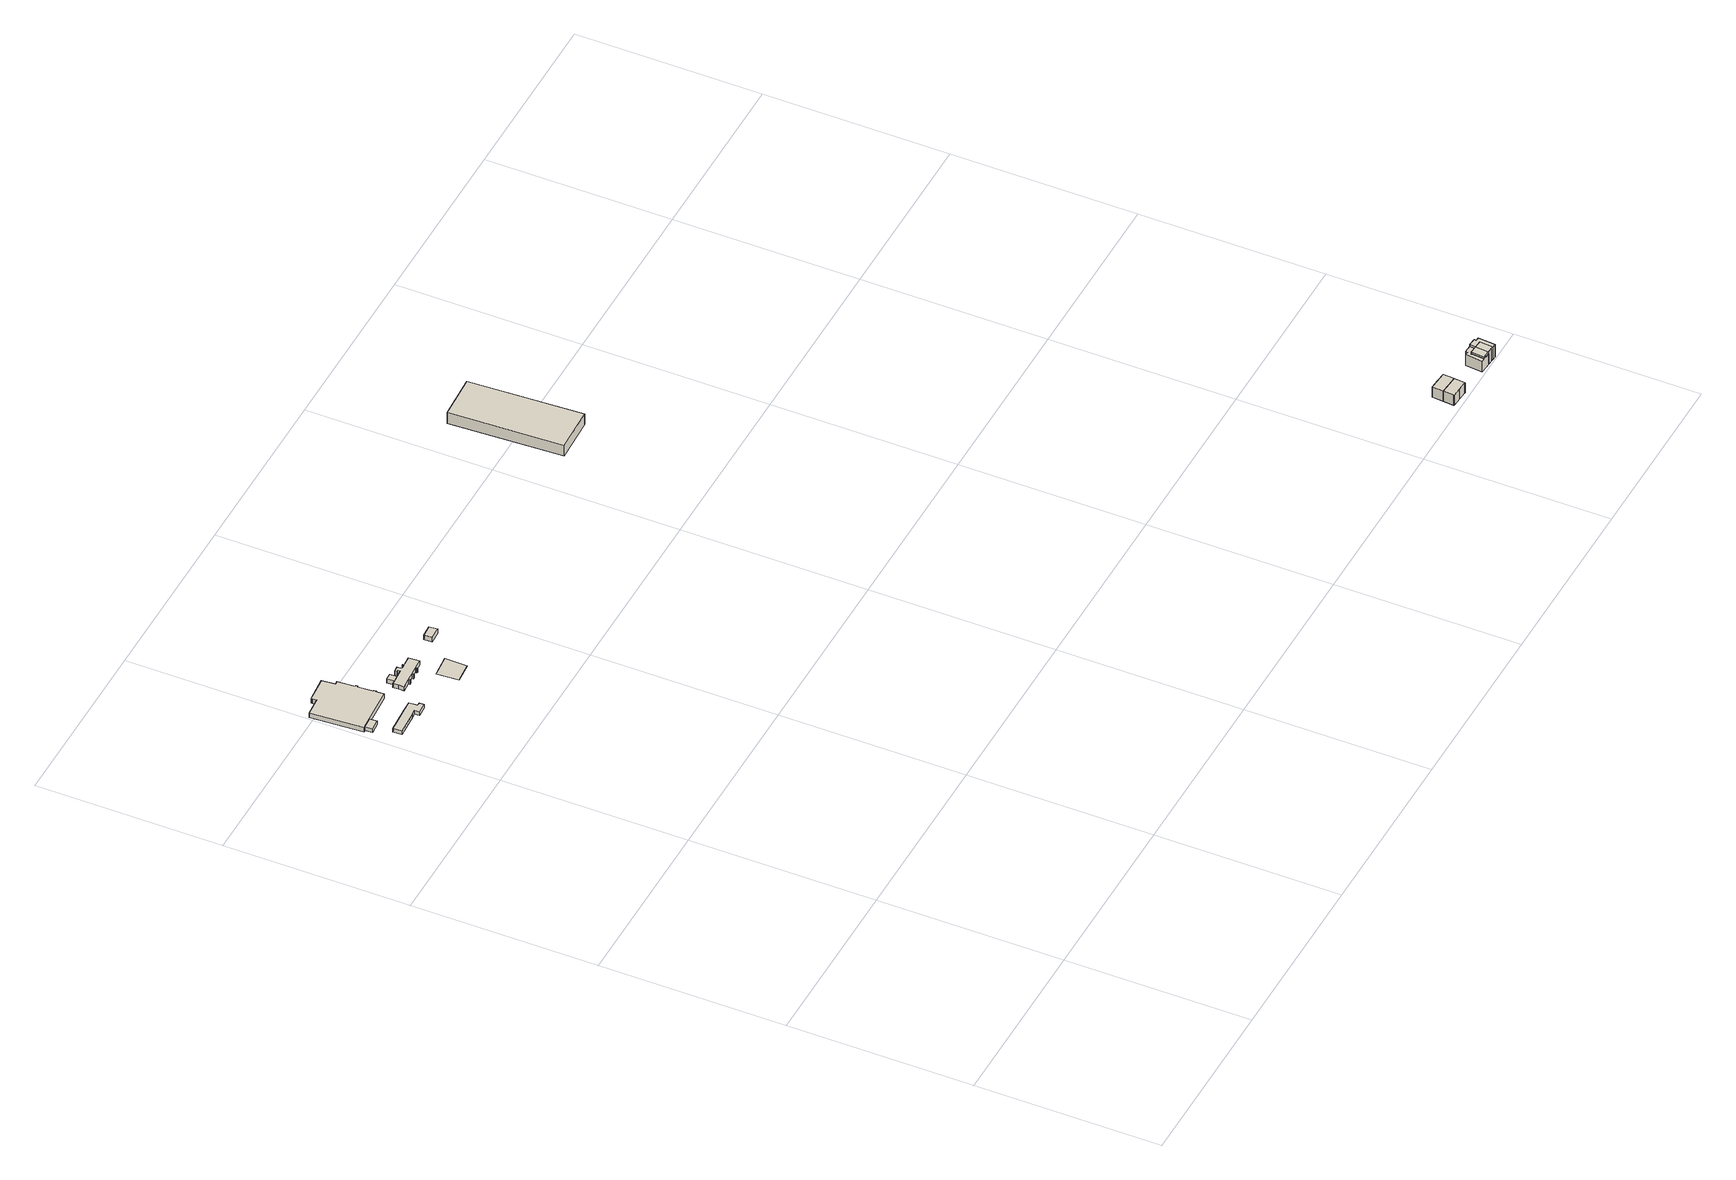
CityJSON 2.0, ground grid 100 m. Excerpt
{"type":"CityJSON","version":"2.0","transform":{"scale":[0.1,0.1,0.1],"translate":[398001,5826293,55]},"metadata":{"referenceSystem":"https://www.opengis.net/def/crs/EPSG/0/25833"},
"CityObjects":{
"building1":{"type":"Building","attributes":{"Gemeindeschluessel":"11000011","BezugspunktDach":"2200","function":"51009_1610","measuredHeight":2.17,"storeysAboveGround":0},"address":[{"country":"Germany","locality":"Berlin"}],"geometry":[{"type":"Solid","lod":"1","boundaries":[[[[0,1,2,3]],[[4,5,6,7]],[[4,7,3,2]],[[5,4,2,1]],[[6,5,1,0]],[[7,6,0,3]]]]}]},
"building2":{"type":"Building","attributes":{"Gemeindeschluessel":"11000011","BezugspunktDach":"2200","function":"31001_2143","measuredHeight":2.29,"storeysAboveGround":1},"address":[{"country":"Germany","locality":"Berlin","thoroughfareNumber":"65 (23)","thoroughfareName":"An der Margaretenhöhe"}],"geometry":[{"type":"Solid","lod":"1","boundaries":[[[[8,9,10,11,12,13,14,15,16,17]],[[18,19,20,21,22,23,24,25,26,27]],[[18,27,17,16]],[[19,18,16,15]],[[20,19,15,14]],[[21,20,14,13]],[[22,21,13,12]],[[23,22,12,11]],[[24,23,11,10]],[[25,24,10,9]],[[26,25,9,8]],[[27,26,8,17]]]]}]},
"building3":{"type":"Building","attributes":{"Gemeindeschluessel":"11000011","BezugspunktDach":"2200","function":"31001_2143","measuredHeight":3,"storeysAboveGround":1},"address":[{"country":"Germany","locality":"Berlin","thoroughfareNumber":"65 (32)","thoroughfareName":"An der Margaretenhöhe"}],"geometry":[{"type":"Solid","lod":"1","boundaries":[[[[28,29,30,31,32,33,34,35,36,37,38,39,40,41,42,43,44,45,46,47]],[[48,49,50,51,52,53,54,55,56,57,58,59,60,61,62,63,64,65,66,67]],[[48,67,47,46]],[[49,48,46,45]],[[50,49,45,44]],[[51,50,44,43]],[[52,51,43,42]],[[53,52,42,41]],[[54,53,41,40]],[[55,54,40,39]],[[56,55,39,38]],[[57,56,38,37]],[[58,57,37,36]],[[59,58,36,35]],[[60,59,35,34]],[[61,60,34,33]],[[62,61,33,32]],[[63,62,32,31]],[[64,63,31,30]],[[65,64,30,29]],[[66,65,29,28]],[[67,66,28,47]]]]}]},
"building4":{"type":"Building","attributes":{"Gemeindeschluessel":"11000011","function":"31001_2143"},"address":[{"country":"Germany","locality":"Berlin","thoroughfareNumber":"65 (18)","thoroughfareName":"An der Margaretenhöhe"}],"children":["building4-1","building4-2"]},
"building4-1":{"type":"BuildingPart","attributes":{"BezugspunktDach":"2200","measuredHeight":5.35,"storeysAboveGround":1},"parents":["building4"],"geometry":[{"type":"MultiSurface","lod":"1","boundaries":[[[68,69,70,71,72,73,74,75,76,77,78,79,80,81,82,83,84,85,86,87,88,89,90,91,92,93,94,95,96,97]],[[98,99,100,101,102,103,104,105,106,107,108,109,110,111,112,113,114,115,116,117,118,119,120,121,122,123,124,125,126,127]],[[98,127,97,96]],[[128,129,98,96,95]],[[100,99,95,94]],[[101,100,94,93]],[[102,101,93,92]],[[103,102,92,91]],[[104,103,91,90]],[[105,104,90,89]],[[106,105,89,88]],[[107,106,88,87]],[[108,107,87,86]],[[109,108,86,85]],[[110,109,85,84]],[[111,110,84,83]],[[112,111,83,82]],[[113,112,82,81]],[[114,113,81,80]],[[115,114,80,79]],[[116,115,79,78]],[[117,116,78,77]],[[118,117,77,76]],[[119,118,76,75]],[[120,119,75,74]],[[121,120,74,73]],[[122,121,73,72]],[[123,122,72,71]],[[124,123,71,70]],[[125,124,70,69]],[[126,125,69,68]],[[127,126,68,97]],[[99,98,129,128]]]}]},
"building4-2":{"type":"BuildingPart","attributes":{"BezugspunktDach":"2200","measuredHeight":2.55,"storeysAboveGround":1},"parents":["building4"],"geometry":[{"type":"Solid","lod":"1","boundaries":[[[[129,128,130,131]],[[132,99,98,133]],[[132,133,131,130]],[[99,132,130,128]],[[133,98,129,131]],[[98,99,128,129]]]]}]},
"building5":{"type":"Building","attributes":{"Gemeindeschluessel":"11000011","BezugspunktDach":"2200","function":"31001_2143","measuredHeight":0.241,"storeysAboveGround":1},"address":[{"country":"Germany","locality":"Berlin","thoroughfareNumber":"65 (22)","thoroughfareName":"An der Margaretenhöhe"}],"geometry":[{"type":"Solid","lod":"1","boundaries":[[[[134,135,136,137]],[[138,139,140,141]],[[138,141,137,136]],[[139,138,136,135]],[[140,139,135,134]],[[141,140,134,137]]]]}]},
"building6":{"type":"Building","attributes":{"Gemeindeschluessel":"11000011","BezugspunktDach":"2200","function":"31001_2000","measuredHeight":2.9,"storeysAboveGround":1},"address":[{"country":"Germany","locality":"Berlin","thoroughfareNumber":"65 (25)","thoroughfareName":"An der Margaretenhöhe"}],"geometry":[{"type":"Solid","lod":"1","boundaries":[[[[142,143,144,145]],[[146,147,148,149]],[[146,149,145,144]],[[147,146,144,143]],[[148,147,143,142]],[[149,148,142,145]]]]}]},
"building7":{"type":"Building","attributes":{"Gemeindeschluessel":"11000011","BezugspunktDach":"2200","function":"31001_2000","measuredHeight":8.03,"storeysAboveGround":1},"address":[{"country":"Germany","locality":"Berlin","thoroughfareNumber":"65 (27)","thoroughfareName":"An der Margaretenhöhe"}],"geometry":[{"type":"Solid","lod":"1","boundaries":[[[[150,151,152,153]],[[154,155,156,157]],[[154,157,153,152]],[[155,154,152,151]],[[156,155,151,150]],[[157,156,150,153]]]]}]},
"building8":{"type":"Building","attributes":{"Gemeindeschluessel":"11000011","BezugspunktDach":"2200","function":"31001_1010","measuredHeight":7.28,"storeysAboveGround":2},"address":[{"country":"Germany","locality":"Berlin","thoroughfareNumber":"23C","thoroughfareName":"Hagenower Ring"}],"geometry":[{"type":"Solid","lod":"1","boundaries":[[[[158,159,160,161,162,163,164,165,166]],[[167,168,169,170,171,172,173,174,175]],[[167,175,166,165]],[[168,167,165,164]],[[169,168,164,163]],[[170,169,163,162]],[[171,170,162,161]],[[172,171,161,160]],[[173,172,160,159]],[[174,173,159,158]],[[175,174,158,166]]]]}]},
"building9":{"type":"Building","attributes":{"Gemeindeschluessel":"11000011","BezugspunktDach":"2200","function":"31001_1010","measuredHeight":7.27,"storeysAboveGround":2},"address":[{"country":"Germany","locality":"Berlin","thoroughfareNumber":"23D","thoroughfareName":"Hagenower Ring"}],"geometry":[{"type":"Solid","lod":"1","boundaries":[[[[163,162,176,177,178,164]],[[179,180,181,170,169,168]],[[179,168,164,178]],[[180,179,178,177]],[[181,180,177,176]],[[170,181,176,162]],[[169,170,162,163]],[[168,169,163,164]]]]}]},
"building10":{"type":"Building","attributes":{"Gemeindeschluessel":"11000011","function":"31001_1010"},"address":[{"country":"Germany","locality":"Berlin","thoroughfareNumber":"25","thoroughfareName":"Hagenower Ring"}],"children":["building10-1","building10-2"]},
"building10-1":{"type":"BuildingPart","attributes":{"BezugspunktDach":"2200","measuredHeight":7.87,"storeysAboveGround":3},"parents":["building10"],"geometry":[{"type":"MultiSurface","lod":"1","boundaries":[[[182,183,184,185]],[[186,187,188,189]],[[186,190,191,185,184]],[[192,190,193,184,183]],[[188,187,183,182]],[[191,194,182,185]],[[189,195,191,190,186]],[[187,186,193,190,192]],[[189,188,194,191]]]}]},
"building10-2":{"type":"BuildingPart","attributes":{"BezugspunktDach":"2200","measuredHeight":6.99,"storeysAboveGround":3},"parents":["building10"],"geometry":[{"type":"MultiSurface","lod":"1","boundaries":[[[196,194,191,190,192,197,198,199,200,201]],[[202,203,204,205,206,207,208,209,210,211]],[[202,211,201,200]],[[203,202,200,199]],[[204,203,199,198]],[[205,204,198,197]],[[206,205,197,192]],[[207,206,187,186]],[[208,207,212,186,189,191]],[[209,208,191,189,188]],[[210,209,194,196]],[[211,210,196,201]],[[186,187,192,190]],[[190,191,189,186,212]],[[188,189,191,194]]]}]},
"building11":{"type":"Building","attributes":{"Gemeindeschluessel":"11000011","function":"31001_1010"},"address":[{"country":"Germany","locality":"Berlin","thoroughfareNumber":"25A","thoroughfareName":"Hagenower Ring"}],"children":["building11-1","building11-2"]},
"building11-1":{"type":"BuildingPart","attributes":{"BezugspunktDach":"2200","measuredHeight":7.87,"storeysAboveGround":3},"parents":["building11"],"geometry":[{"type":"MultiSurface","lod":"1","boundaries":[[[213,214,183,182]],[[187,215,216,188]],[[187,188,182,183]],[[215,187,183,214]],[[216,215,214,213]],[[217,188,216,213,182]]]}]},
"building11-2":{"type":"BuildingPart","attributes":{"BezugspunktDach":"2200","measuredHeight":7.93,"storeysAboveGround":3},"parents":["building11"],"geometry":[{"type":"MultiSurface","lod":"1","boundaries":[[[218,219,220,221,222,183,214,213,182,223]],[[224,225,226,227,228,229,230,231,232,233]],[[224,233,223,182]],[[225,224,188,216,213]],[[226,225,216,215]],[[227,226,214,215,187]],[[228,227,183,222]],[[229,228,222,221]],[[230,229,221,220]],[[231,230,220,219]],[[232,231,219,218]],[[233,232,218,223]],[[182,213,216,188]],[[215,216,213,214]],[[187,215,214,183]]]}]}
},
"vertices":[
[29,3694,42],[92,3698,42],[88,3739,42],[27,3735,42],[88,3739,20],[92,3698,20],[29,3694,20],[27,3735,20],
[73,3558,47],[206,3566,47],[231,3568,47],[233,3540,47],[291,3543,47],[289,3571,47],[273,3571,47],[270,3617,47],[210,3614,47],[70,3605,47],[210,3614,24],[270,3617,24],[273,3571,24],[289,3571,24],[291,3543,24],[233,3540,24],[231,3568,24],[206,3566,24],[73,3558,24],[70,3605,24],
[21,3735,44],[27,3735,44],[88,3739,44],[280,3751,44],[277,3796,44],[283,3796,44],[282,3809,44],[276,3808,44],[270,3890,44],[276,3890,44],[275,3900,44],[269,3900,44],[262,3995,44],[243,3993,44],[236,4065,44],[100,4055,44],[101,4046,44],[102,4025,44],[47,4021,44],[2,4018,44],[47,4021,14],[102,4025,14],[101,4046,14],[100,4055,14],[236,4065,14],[243,3993,14],[262,3995,14],[269,3900,14],[275,3900,14],[276,3890,14],[270,3890,14],[276,3808,14],[282,3809,14],[283,3796,14],[277,3796,14],[280,3751,14],[88,3739,14],[27,3735,14],[21,3735,14],[2,4018,14],
[379,3723,32],[380,3694,32],[432,3697,32],[433,3687,32],[440,3688,32],[439,3698,32],[476,3700,32],[478,3690,32],[483,3690,32],[482,3700,32],[522,3703,32],[523,3694,32],[528,3693,32],[528,3703,32],[581,3707,32],[578,3736,32],[575,3765,32],[522,3762,32],[522,3770,32],[517,3769,32],[517,3761,32],[494,3760,32],[492,3786,32],[464,3784,32],[466,3772,32],[472,3773,32],[473,3759,32],[434,3756,32],[398,3753,32],[377,3752,32],[398,3753,6],[434,3756,6],[473,3759,6],[472,3773,6],[466,3772,6],[464,3784,6],[492,3786,6],[494,3760,6],[517,3761,6],[517,3769,6],[522,3770,6],[522,3762,6],[575,3765,6],[578,3736,6],[581,3707,6],[528,3703,6],[528,3693,6],[523,3694,6],[522,3703,6],[482,3700,6],[483,3690,6],[478,3690,6],[476,3700,6],[439,3698,6],[440,3688,6],[433,3687,6],[432,3697,6],[380,3694,6],[379,3723,6],[377,3752,6],[434,3756,31],[398,3753,31],
[431,3796,31],[395,3795,31],[431,3796,6],[395,3795,6],
[544,3480,27],[651,3488,27],[653,3609,27],[536,3598,27],[653,3609,25],[651,3488,25],[544,3480,25],[536,3598,25],
[737,3714,54],[803,3718,54],[798,3762,54],[734,3758,54],[798,3762,25],[803,3718,25],[737,3714,25],[734,3758,25],
[2214,3719,98],[2459,3729,98],[2427,4340,98],[2183,4328,98],[2427,4340,29],[2459,3729,29],[2214,3719,29],[2183,4328,29],
[4465,31,69],[4512,27,69],[4512,26,69],[4517,26,69],[4522,86,69],[4470,90,69],[4418,94,69],[4413,36,69],[4413,35,69],[4413,36,3],[4418,94,3],[4470,90,3],[4522,86,3],[4517,26,3],[4512,26,3],[4512,27,3],[4465,31,3],[4413,35,3],
[4527,147,69],[4474,151,69],[4422,155,69],[4422,155,3],[4474,151,3],[4527,147,3],
[4753,15,82],[4758,86,82],[4718,89,82],[4712,18,82],[4718,89,3],[4758,86,3],[4753,15,3],[4712,18,3],[4718,89,70],[4712,18,70],[4758,86,70],[4718,89,49],[4753,15,70],[4712,18,59],
[4753,14,70],[4761,118,70],[4720,121,70],[4719,109,70],[4699,111,70],[4691,18,70],[4699,111,1],[4719,109,1],[4720,121,1],[4761,118,1],[4758,86,1],[4718,89,1],[4712,18,1],[4753,15,1],[4753,14,1],[4691,18,1],[4718,89,31],
[4794,11,82],[4800,83,82],[4800,83,3],[4794,11,3],[4753,15,42],
[4814,9,82],[4821,101,82],[4801,103,82],[4802,115,82],[4761,118,82],[4753,14,82],[4753,15,2],[4794,11,2],[4800,83,2],[4758,86,2],[4761,118,2],[4802,115,2],[4801,103,2],[4821,101,2],[4814,9,2],[4753,14,2]
]}
